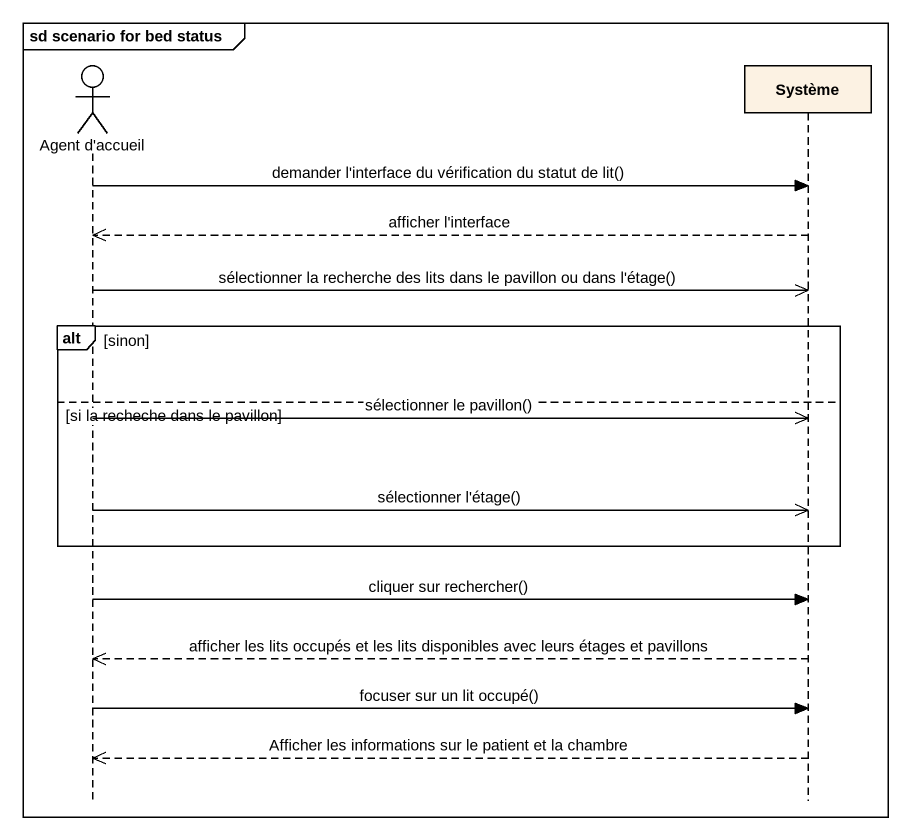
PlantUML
@startuml
mainframe sd scenario for bed status
hide footbox
actor "Agent d'accueil" as Agent_d_accueil
participant Système

Agent_d_accueil -> Système : demander l'interface du vérification du statut de lit()
Système -->> Agent_d_accueil : afficher l'interface
Agent_d_accueil ->> Système : sélectionner la recherche des lits dans le pavillon ou dans l'étage()
alt sinon
else si la recheche dans le pavillon
  Agent_d_accueil ->> Système : sélectionner le pavillon()
  Agent_d_accueil ->> Système : sélectionner l'étage()
end
Agent_d_accueil -> Système : cliquer sur rechercher()
Système -->> Agent_d_accueil : afficher les lits occupés et les lits disponibles avec leurs étages et pavillons
Agent_d_accueil -> Système : focuser sur un lit occupé()
Système -->> Agent_d_accueil : Afficher les informations sur le patient et la chambre
@enduml
